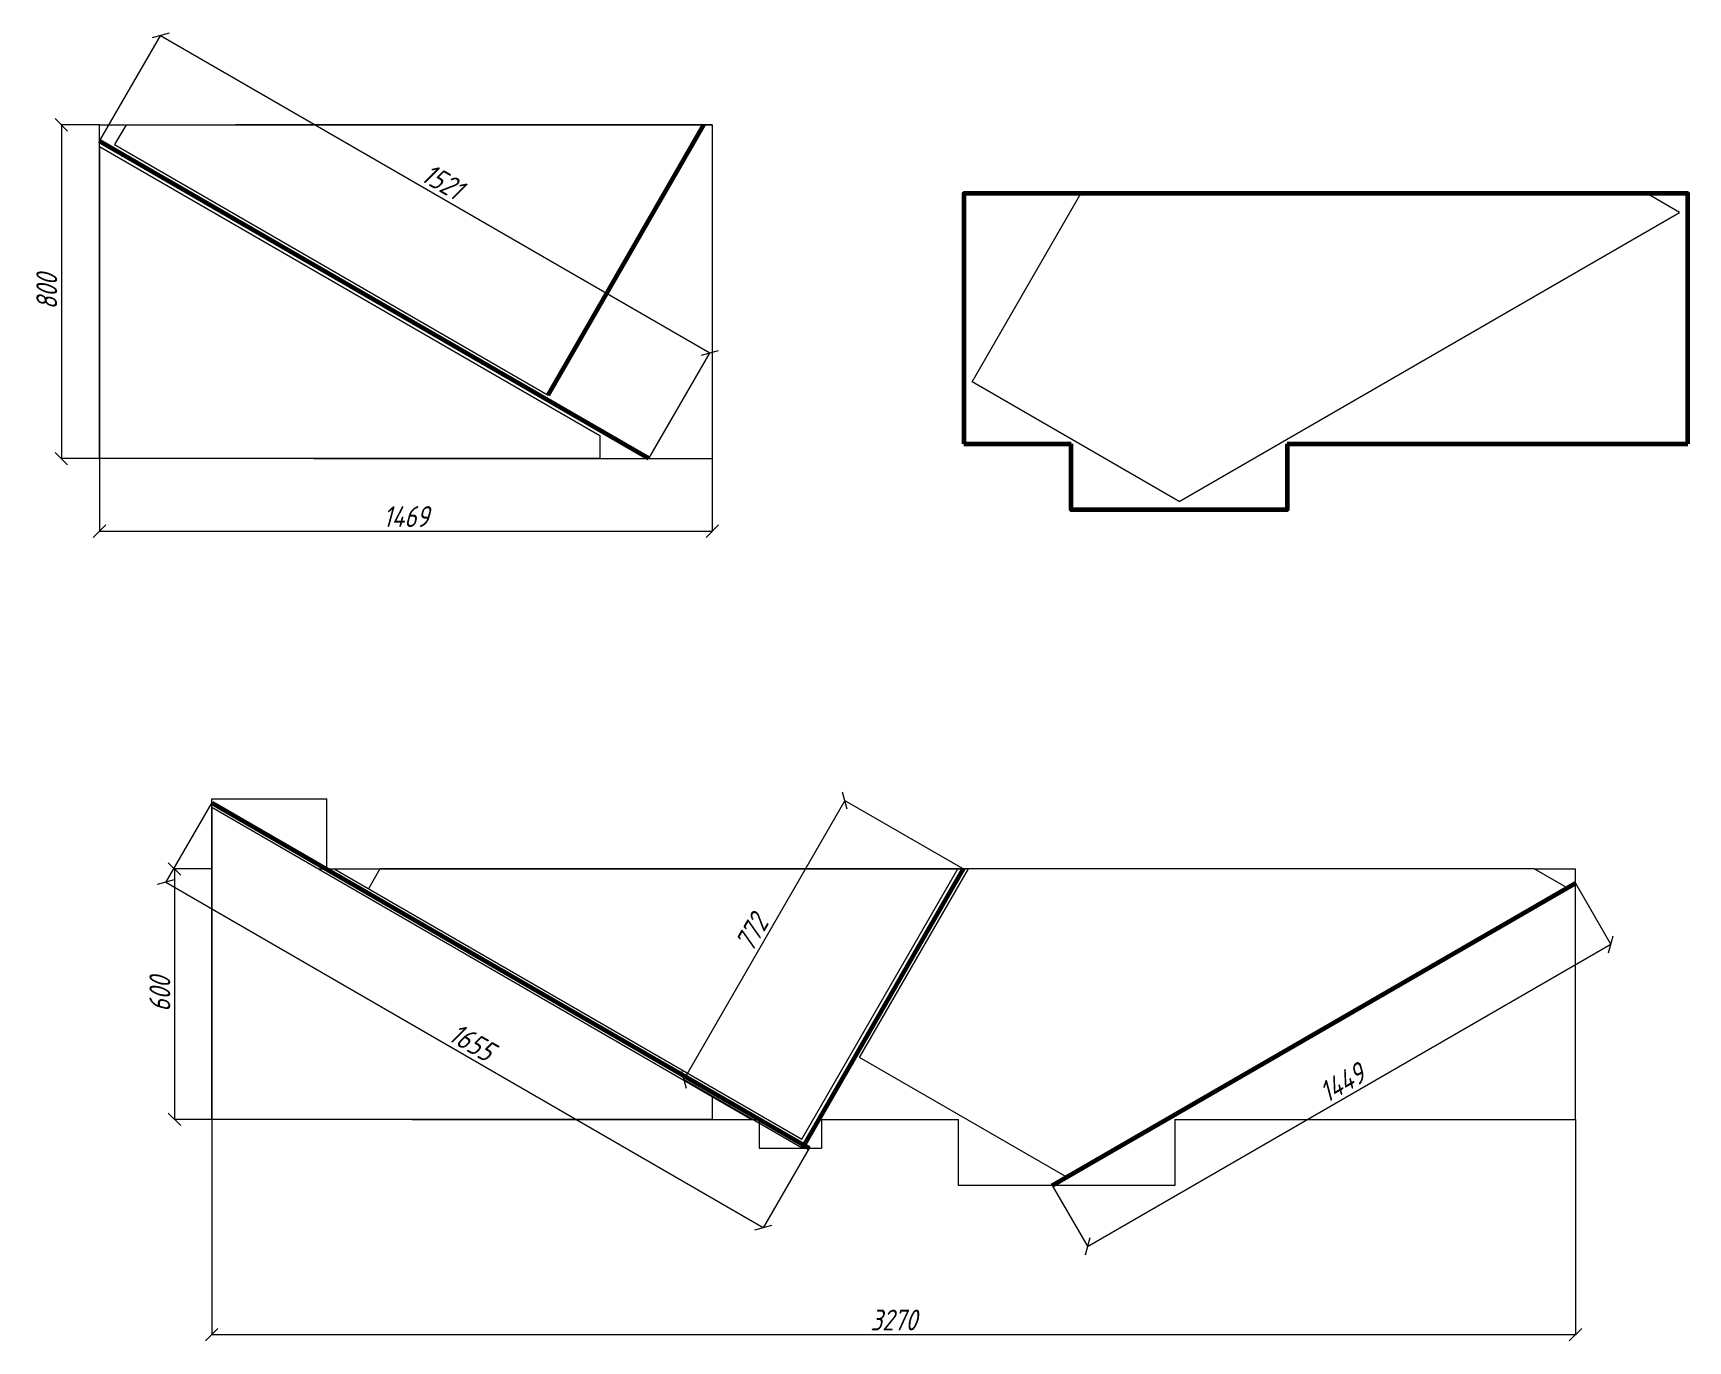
# Model space of a CAD drawing. Header units: millimetres. Extents: x -36580 to -3714, y -20132 to -9743.
# Drawn here: x -36580 to -32612, y -14869 to -11735 of the extents above.
import ezdxf

# ---------------------------------------------------------------- set-up
doc = ezdxf.new("R2010")
doc.units = ezdxf.units.MM
doc.layers.get('Defpoints').update_dxf_attribs({"color": 3, "lineweight": 0})
doc.layers.add('2d толстые', color=7, linetype='Continuous', lineweight=60)
doc.layers.add('2d тонкие', color=7, linetype='Continuous', lineweight=20)
doc.styles.add('GOST 2.304', font='CS_Gost2304.shx', dxfattribs={"oblique": 15})
doc.dimstyles.new('50', dxfattribs={"dimtxt": 50, "dimasz": 30, "dimexe": 1, "dimexo": 0, "dimgap": 10, "dimtad": 1, "dimtoh": 1, "dimdec": 0, "dimtxsty": 'GOST 2.304', "dimblk": 'OBLIQUE', "dimcen": 3, "dimclrd": 256, "dimclre": 256, "dimadec": 0, "dimazin": 0, "dimtfac": 1, "dimtdec": 0, "dimtmove": 0, "dimatfit": 3, "dimldrblk": 'OBLIQUE', "dimfxl": 1, "dimlwd": -1, "dimlwe": -1, "dimarcsym": 0})

# ---------------------------------------------------------------- blocks, each defined once
blk = doc.blocks.new('_Oblique')
at = {"color": 0, "linetype": 'ByBlock', "lineweight": -2}
blk.add_line((-0.5, -0.5), (0.5, 0.5), dxfattribs=at)
blk = doc.blocks.new('*D251')
at = {"layer": '2d тонкие', "transparency": 16777216}
for p, q in [((-36420.6, -12754.9), (-36420.6, -12929.8)), ((-34951.3, -12754.9), (-34951.3, -12929.8)), ((-36420.6, -12928.8), (-34951.3, -12928.8))]:
    blk.add_line(p, q, dxfattribs=at)
at = {"layer": 'Defpoints', "color": 0, "transparency": 16777216}
for p in [(-36420.6, -12754.9), (-34951.3, -12754.9), (-34951.3, -12928.8)]:
    blk.add_point(p, dxfattribs=at)
at = {"layer": '2d тонкие', "transparency": 16777216, "xscale": 30, "yscale": 30, "zscale": 30, "rotation": 180}
blk.add_blockref('_Oblique', (-36420.6, -12928.8), dxfattribs=at)
at = {"layer": '2d тонкие', "transparency": 16777216, "xscale": 30, "yscale": 30, "zscale": 30}
blk.add_blockref('_Oblique', (-34951.3, -12928.8), dxfattribs=at)
at = {"layer": '2d тонкие', "color": 0, "transparency": 16777216, "insert": (-35685.9, -12893.8), "char_height": 50, "attachment_point": 5, "style": 'GOST 2.304'}
blk.add_mtext('1469', dxfattribs=at)
blk = doc.blocks.new('*D252')
at = {"layer": '2d тонкие', "transparency": 16777216}
for p, q in [((-36420.6, -11954.9), (-36513.2, -11954.9)), ((-36512.2, -11954.9), (-36512.2, -12754.9)), ((-36420.6, -12754.9), (-36513.2, -12754.9))]:
    blk.add_line(p, q, dxfattribs=at)
at = {"layer": 'Defpoints', "color": 0, "transparency": 16777216}
for p in [(-36420.6, -11954.9), (-36512.2, -12754.9), (-36420.6, -12754.9)]:
    blk.add_point(p, dxfattribs=at)
at = {"layer": '2d тонкие', "transparency": 16777216, "xscale": 30, "yscale": 30, "zscale": 30}
for p, rotation in [((-36512.2, -11954.9), 90), ((-36512.2, -12754.9), 270)]:
    blk.add_blockref('_Oblique', p, dxfattribs=dict(at, rotation=rotation))
at = {"layer": '2d тонкие', "color": 0, "transparency": 16777216, "insert": (-36547.2, -12354.9), "char_height": 50, "attachment_point": 5, "rotation": 90, "style": 'GOST 2.304'}
blk.add_mtext('800', dxfattribs=at)
blk = doc.blocks.new('*D256')
at = {"layer": '2d тонкие', "transparency": 16777216}
for p, q in [((-36151.7, -13738.4), (-36242, -13738.4)), ((-36241, -13738.4), (-36241, -14338.4)), ((-35787.6, -14338.4), (-36242, -14338.4))]:
    blk.add_line(p, q, dxfattribs=at)
at = {"layer": 'Defpoints', "color": 0, "transparency": 16777216}
for p in [(-36151.7, -13738.4), (-36241, -14338.4), (-35787.6, -14338.4)]:
    blk.add_point(p, dxfattribs=at)
at = {"layer": '2d тонкие', "transparency": 16777216, "xscale": 30, "yscale": 30, "zscale": 30}
for p, rotation in [((-36241, -13738.4), 90), ((-36241, -14338.4), 270)]:
    blk.add_blockref('_Oblique', p, dxfattribs=dict(at, rotation=rotation))
at = {"layer": '2d тонкие', "color": 0, "transparency": 16777216, "insert": (-36276, -14038.4), "char_height": 50, "attachment_point": 5, "rotation": 90, "style": 'GOST 2.304'}
blk.add_mtext('600', dxfattribs=at)
blk = doc.blocks.new('*D260')
at = {"layer": '2d тонкие', "transparency": 16777216}
for p, q in [((-36151.7, -14140.6), (-36151.7, -14855.3)), ((-32881.4, -14338.4), (-32881.4, -14855.3)), ((-36151.7, -14854.3), (-32881.4, -14854.3))]:
    blk.add_line(p, q, dxfattribs=at)
at = {"layer": 'Defpoints', "color": 0, "transparency": 16777216}
for p in [(-36151.7, -14140.6), (-32881.4, -14338.4), (-32881.4, -14854.3)]:
    blk.add_point(p, dxfattribs=at)
at = {"layer": '2d тонкие', "transparency": 16777216, "xscale": 30, "yscale": 30, "zscale": 30, "rotation": 180}
blk.add_blockref('_Oblique', (-36151.7, -14854.3), dxfattribs=at)
at = {"layer": '2d тонкие', "transparency": 16777216, "xscale": 30, "yscale": 30, "zscale": 30}
blk.add_blockref('_Oblique', (-32881.4, -14854.3), dxfattribs=at)
at = {"layer": '2d тонкие', "color": 0, "transparency": 16777216, "insert": (-34516.5, -14819.3), "char_height": 50, "attachment_point": 5, "style": 'GOST 2.304'}
blk.add_mtext('3270', dxfattribs=at)
blk = doc.blocks.new('*D261')
at = {"layer": '2d тонкие', "transparency": 16777216}
for p, q in [((-36420.6, -11994.3), (-36273.6, -11739.8)), ((-36274.1, -11740.7), (-34956.9, -12501.2)), ((-35103.3, -12754.9), (-34956.4, -12500.3))]:
    blk.add_line(p, q, dxfattribs=at)
at = {"layer": 'Defpoints', "color": 0, "transparency": 16777216}
for p in [(-36420.6, -11994.3), (-34956.9, -12501.2), (-35103.3, -12754.9)]:
    blk.add_point(p, dxfattribs=at)
at = {"layer": '2d тонкие', "transparency": 16777216, "xscale": 30, "yscale": 30, "zscale": 30}
for p, rotation in [((-36274.1, -11740.7), 149.9999999999856), ((-34956.9, -12501.2), 329.9999999999856)]:
    blk.add_blockref('_Oblique', p, dxfattribs=dict(at, rotation=rotation))
at = {"layer": '2d тонкие', "color": 0, "transparency": 16777216, "insert": (-35598, -12090.6), "char_height": 50, "attachment_point": 5, "rotation": 330, "style": 'GOST 2.304'}
blk.add_mtext('1521', dxfattribs=at)
blk = doc.blocks.new('*D262')
at = {"layer": '2d тонкие', "transparency": 16777216}
for p, q in [((-36151.7, -13579.1), (-36262.3, -13770.5)), ((-36261.8, -13769.7), (-34829, -14597.6)), ((-34718.8, -14407.1), (-34829.5, -14598.5))]:
    blk.add_line(p, q, dxfattribs=at)
at = {"layer": 'Defpoints', "color": 0, "transparency": 16777216}
for p in [(-36151.7, -13579.1), (-34718.8, -14407.1), (-34829, -14597.6)]:
    blk.add_point(p, dxfattribs=at)
at = {"layer": '2d тонкие', "transparency": 16777216, "xscale": 30, "yscale": 30, "zscale": 30}
for p, rotation in [((-36261.8, -13769.7), 149.9788538291787), ((-34829, -14597.6), 329.9788538291787)]:
    blk.add_blockref('_Oblique', p, dxfattribs=dict(at, rotation=rotation))
at = {"layer": '2d тонкие', "color": 0, "transparency": 16777216, "insert": (-35527.9, -14153.3), "char_height": 50, "attachment_point": 5, "rotation": 329.9789, "style": 'GOST 2.304'}
blk.add_mtext('1655', dxfattribs=at)
blk = doc.blocks.new('*D263')
at = {"layer": '2d тонкие', "transparency": 16777216}
for p, q in [((-35019.5, -14243.3), (-34633.5, -13574.7)), ((-34349.9, -13738.4), (-34634.4, -13574.2)), ((-34736, -14407.1), (-35020.4, -14242.8))]:
    blk.add_line(p, q, dxfattribs=at)
at = {"layer": 'Defpoints', "color": 0, "transparency": 16777216}
for p in [(-34633.5, -13574.7), (-34349.9, -13738.4), (-34736, -14407.1)]:
    blk.add_point(p, dxfattribs=at)
at = {"layer": '2d тонкие', "transparency": 16777216, "xscale": 30, "yscale": 30, "zscale": 30}
for p, rotation in [((-34633.5, -13574.7), 59.99999999999974), ((-35019.5, -14243.3), 239.9999999999997)]:
    blk.add_blockref('_Oblique', p, dxfattribs=dict(at, rotation=rotation))
at = {"layer": '2d тонкие', "color": 0, "transparency": 16777216, "insert": (-34856.8, -13891.5), "char_height": 50, "attachment_point": 5, "rotation": 60, "style": 'GOST 2.304'}
blk.add_mtext('772', dxfattribs=at)
blk = doc.blocks.new('*D264')
at = {"layer": '2d тонкие', "transparency": 16777216}
for p, q in [((-32881.4, -13772.3), (-32796.2, -13919.7)), ((-34051.4, -14643.2), (-32796.7, -13918.9)), ((-34136, -14496.6), (-34050.9, -14644.1))]:
    blk.add_line(p, q, dxfattribs=at)
at = {"layer": 'Defpoints', "color": 0, "transparency": 16777216}
for p in [(-32881.4, -13772.3), (-32796.7, -13918.9), (-34136, -14496.6)]:
    blk.add_point(p, dxfattribs=at)
at = {"layer": '2d тонкие', "transparency": 16777216, "xscale": 30, "yscale": 30, "zscale": 30}
for p, rotation in [((-32796.7, -13918.9), 30.00000000000009), ((-34051.4, -14643.2), 210.0000000000001)]:
    blk.add_blockref('_Oblique', p, dxfattribs=dict(at, rotation=rotation))
at = {"layer": '2d тонкие', "color": 0, "transparency": 16777216, "insert": (-33441.5, -14250.7), "char_height": 50, "attachment_point": 5, "rotation": 30, "style": 'GOST 2.304'}
blk.add_mtext('1449', dxfattribs=at)

msp = doc.modelspace()

# ---------------------------------------------------------------- linework, layer by layer
at = {"layer": '2d толстые'}
for p, q in [((-35345.2, -12602.5), (-34971.3, -11954.9)), ((-35103.3, -12754.9), (-36420.6, -11994.3)), ((-34348.2, -12719.4), (-34091, -12719.4)), ((-33572.3, -12719.4), (-32611.7, -12719.4)), ((-36151.7, -13579.8), (-34718.8, -14407.1)), ((-34349.9, -13738.4), (-34736, -14407.1)), ((-34136, -14496.6), (-32881.4, -13772.3))]:
    msp.add_line(p, q, dxfattribs=at)
for points in [[(-32611.7, -12719.4), (-32611.7, -12119.4), (-34348.2, -12119.4), (-34348.2, -12719.4)], [(-33572.3, -12719.4), (-33572.3, -12877.6), (-34091, -12877.6), (-34091, -12719.4)]]:
    msp.add_lwpolyline(points, dxfattribs=at)
at = {"layer": '2d тонкие'}
for p, q in [((-36420.6, -12754.9), (-36420.6, -11954.9)), ((-36420.6, -11954.9), (-34951.3, -11954.9)), ((-36357, -11954.9), (-36384.5, -12002.5)), ((-34951.3, -11954.9), (-36094.8, -11954.9)), ((-34971.3, -11954.9), (-34951.3, -11954.9)), ((-34951.3, -11954.9), (-34951.3, -12754.9)), ((-36420.6, -12007), (-36420.6, -12754.9)), ((-36420.6, -12007), (-35220.6, -12699.9)), ((-36384.5, -12002.5), (-35345.2, -12602.5)), ((-34328.2, -12570.9), (-34067.5, -12119.4)), ((-32710.3, -12119.4), (-34067.5, -12119.4)), ((-32631.7, -12164.8), (-32710.3, -12119.4)), ((-33831.7, -12857.6), (-32631.7, -12164.8)), ((-33831.7, -12857.6), (-34328.2, -12570.9)), ((-35220.6, -12699.9), (-35220.6, -12754.9)), ((-35220.6, -12754.9), (-36420.6, -12754.9)), ((-35906.4, -12754.9), (-34951.3, -12754.9)), ((-35220.6, -12754.9), (-35200.6, -12754.9)), ((-36151.7, -14338.4), (-36151.7, -13570.6)), ((-36151.7, -13590.6), (-36151.7, -13570.6)), ((-36151.7, -13570.6), (-35875.7, -13570.6)), ((-35875.7, -13738.4), (-35875.7, -13570.6)), ((-36151.7, -13590.6), (-36151.7, -14338.4)), ((-36151.7, -13590.6), (-34856.4, -14338.4)), ((-36151.7, -14338.4), (-36151.7, -13738.4)), ((-35895.7, -13738.4), (-34342.6, -13738.4)), ((-35895.7, -13738.4), (-35875.7, -13738.4)), ((-35858.2, -13738.4), (-34736.5, -14386.1)), ((-35748.2, -13738.4), (-35775.7, -13786.1)), ((-34333.3, -13738.4), (-35748.2, -13738.4)), ((-34736.5, -14386.1), (-34362.6, -13738.4)), ((-34597.9, -14189.9), (-34337.2, -13738.4)), ((-34362.6, -13738.4), (-34342.6, -13738.4)), ((-32980, -13738.4), (-34337.2, -13738.4)), ((-32901.4, -13783.8), (-32980, -13738.4)), ((-32980, -13738.4), (-32881.4, -13738.4)), ((-32881.4, -14338.4), (-32881.4, -13738.4)), ((-34101.4, -14476.6), (-34597.9, -14189.9)), ((-34951.7, -14283.4), (-34951.7, -14338.4)), ((-34951.7, -14338.4), (-36151.7, -14338.4)), ((-35672.1, -14338.4), (-34839, -14338.4)), ((-34951.7, -14338.4), (-34931.7, -14338.4)), ((-34837.7, -14338.4), (-34839, -14338.4)), ((-34839, -14338.4), (-34839, -14407.1)), ((-34689, -14338.4), (-34689, -14407.1)), ((-34689, -14338.4), (-34377.1, -14338.4)), ((-34617.9, -14338.4), (-34360.7, -14338.4)), ((-33842, -14338.4), (-32881.4, -14338.4)), ((-34839, -14407.1), (-34689, -14407.1))]:
    msp.add_line(p, q, dxfattribs=at)
msp.add_lwpolyline([(-33842, -14338.4), (-33842, -14496.6), (-34360.7, -14496.6), (-34360.7, -14338.4)], dxfattribs=at)

# ---------------------------------------------------------------- dimensions: what is measured, and where the dimension line sits
for p1, p2, distance, picture, middle in [((-36420.6, -11994.3), (-35103.3, -12754.9), 292.9, '*D261', (-35598, -12090.6)), ((-34736, -14407.1), (-34349.9, -13738.4), 327.5, '*D263', (-34856.8, -13891.5)), ((-36151.7, -13579.1), (-34718.8, -14407.1), -220.1, '*D262', (-35527.9, -14153.3)), ((-34136, -14496.6), (-32881.4, -13772.3), -169.3, '*D264', (-33441.5, -14250.7))]:
    dim = msp.add_aligned_dim(p1=p1, p2=p2, distance=distance, dimstyle='50', dxfattribs=at)
    dim.commit()
    dim.dimension.update_dxf_attribs({"geometry": picture, "text_midpoint": middle})
for base, p1, p2, picture, middle in [((-36512.2, -12754.9), (-36420.6, -11954.9), (-36420.6, -12754.9), '*D252', (-36547.2, -12354.9)), ((-36241, -14338.4), (-36151.7, -13738.4), (-35787.6, -14338.4), '*D256', (-36276, -14038.4))]:
    dim = msp.add_linear_dim(base=base, p1=p1, p2=p2, angle=90, dimstyle='50', dxfattribs=at)
    dim.commit()
    dim.dimension.update_dxf_attribs({"geometry": picture, "text_midpoint": middle})
for base, p1, p2, picture, middle in [((-34951.3, -12928.8), (-36420.6, -12754.9), (-34951.3, -12754.9), '*D251', (-35685.9, -12893.8)), ((-32881.4, -14854.3), (-36151.7, -14140.6), (-32881.4, -14338.4), '*D260', (-34516.5, -14819.3))]:
    dim = msp.add_linear_dim(base=base, p1=p1, p2=p2, dimstyle='50', dxfattribs=at)
    dim.commit()
    dim.dimension.update_dxf_attribs({"geometry": picture, "text_midpoint": middle})

doc.saveas('drawing.dxf')
